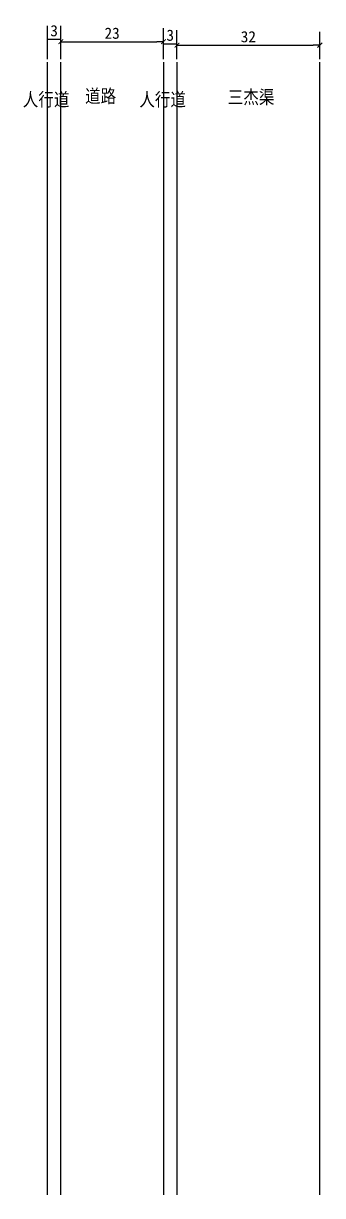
# Model space of a CAD drawing. Header units: millimetres. Extents: x 36820 to 41163, y -3485 to -2358.
# Drawn here: x 40024 to 40091, y -3485.4 to -3222.9 of the extents above; entities that cross this region are included whole.
import ezdxf

# ---------------------------------------------------------------- set-up
doc = ezdxf.new("R2010")
doc.units = ezdxf.units.MM
doc.header["$LTSCALE"] = 6
doc.layers.add('bc', color=7, linetype='Continuous')
doc.layers.add('DEVICE', color=4, linetype='Continuous')
doc.styles.add('ST', font='')
doc.styles.get("Standard").update_dxf_attribs({"font": ''})
doc.styles.get('ST').set_extended_font_data('SimSun')
doc.styles.get('Standard').set_extended_font_data('NSimSun')
doc.dimstyles.new('ISO-25', dxfattribs={"dimtxt": 2.5, "dimasz": 2.5, "dimexe": 1.25, "dimexo": 0.625, "dimtad": 1, "dimtxsty": 'Standard', "dimcen": 2.5, "dimadec": 0, "dimazin": 0, "dimtfac": 1, "dimtmove": 0, "dimatfit": 3, "dimfxl": 1, "dimarcsym": 0})

# ---------------------------------------------------------------- blocks, each defined once
blk = doc.blocks.new('*D56')
at = {"layer": 'bc', "color": 7, "linetype": 'Continuous', "lineweight": -2, "ltscale": 0.13}
for p, q in [((40029.41, -3230.94), (40029.41, -3223.44)), ((40032.41, -3230.94), (40032.41, -3223.44)), ((40029.41, -3226.44), (40032.41, -3226.44))]:
    blk.add_line(p, q, dxfattribs=at)
at = {"layer": 'Defpoints', "color": 0, "linetype": 'Continuous', "ltscale": 0.13}
for p in [(40032.41, -3226.44), (40029.41, -3231.57), (40032.41, -3231.57)]:
    blk.add_point(p, dxfattribs=at)
at = {"layer": 'bc', "color": 7, "linetype": 'Continuous', "ltscale": 0.13, "insert": (40030.91, -3224.57), "char_height": 2.5, "attachment_point": 5}
blk.add_mtext('3', dxfattribs=at)
blk = doc.blocks.new('CXX')
blk.add_line((0, 0), (-1, 0))
at = {"const_width": 0.15}
blk.add_lwpolyline([(-0.35, -0.35), (0.35, 0.35)], dxfattribs=at)
blk = doc.blocks.new('*D57')
at = {"layer": 'bc', "color": 7, "linetype": 'Continuous', "lineweight": -2, "ltscale": 0.13}
for p, q in [((40032.41, -3230.94), (40032.41, -3224.01)), ((40055.41, -3230.94), (40055.41, -3224.01)), ((40033.91, -3227.01), (40053.91, -3227.01))]:
    blk.add_line(p, q, dxfattribs=at)
at = {"layer": 'Defpoints', "color": 0, "linetype": 'Continuous', "ltscale": 0.13}
for p in [(40055.41, -3227.01), (40032.41, -3231.57), (40055.41, -3231.57)]:
    blk.add_point(p, dxfattribs=at)
at = {"layer": 'bc', "color": 7, "linetype": 'Continuous', "lineweight": -2, "ltscale": 0.13, "xscale": 1.5, "yscale": 1.5, "zscale": 1.5, "rotation": 180}
blk.add_blockref('CXX', (40032.41, -3227.01), dxfattribs=at)
at = {"layer": 'bc', "color": 7, "linetype": 'Continuous', "lineweight": -2, "ltscale": 0.13, "xscale": 1.5, "yscale": 1.5, "zscale": 1.5}
blk.add_blockref('CXX', (40055.41, -3227.01), dxfattribs=at)
at = {"layer": 'bc', "color": 7, "linetype": 'Continuous', "ltscale": 0.13, "insert": (40043.91, -3225.13), "char_height": 2.5, "attachment_point": 5}
blk.add_mtext('23', dxfattribs=at)
blk = doc.blocks.new('*D58')
at = {"layer": 'bc', "color": 7, "linetype": 'Continuous', "lineweight": -2, "ltscale": 0.13}
for p, q in [((40055.41, -3230.94), (40055.41, -3224.46)), ((40058.41, -3230.94), (40058.41, -3224.46)), ((40055.41, -3227.46), (40058.41, -3227.46))]:
    blk.add_line(p, q, dxfattribs=at)
at = {"layer": 'Defpoints', "color": 0, "linetype": 'Continuous', "ltscale": 0.13}
for p in [(40058.41, -3227.46), (40055.41, -3231.57), (40058.41, -3231.57)]:
    blk.add_point(p, dxfattribs=at)
at = {"layer": 'bc', "color": 7, "linetype": 'Continuous', "ltscale": 0.13, "insert": (40056.91, -3225.58), "char_height": 2.5, "attachment_point": 5}
blk.add_mtext('3', dxfattribs=at)
blk = doc.blocks.new('*D59')
at = {"layer": 'bc', "color": 7, "linetype": 'Continuous', "lineweight": -2, "ltscale": 0.13}
for p, q in [((40058.41, -3230.94), (40058.41, -3224.79)), ((40090.41, -3230.94), (40090.41, -3224.79)), ((40059.91, -3227.79), (40088.91, -3227.79))]:
    blk.add_line(p, q, dxfattribs=at)
at = {"layer": 'Defpoints', "color": 0, "linetype": 'Continuous', "ltscale": 0.13}
for p in [(40090.41, -3227.79), (40058.41, -3231.57), (40090.41, -3231.57)]:
    blk.add_point(p, dxfattribs=at)
at = {"layer": 'bc', "color": 7, "linetype": 'Continuous', "lineweight": -2, "ltscale": 0.13, "xscale": 1.5, "yscale": 1.5, "zscale": 1.5, "rotation": 180}
blk.add_blockref('CXX', (40058.41, -3227.79), dxfattribs=at)
at = {"layer": 'bc', "color": 7, "linetype": 'Continuous', "lineweight": -2, "ltscale": 0.13, "xscale": 1.5, "yscale": 1.5, "zscale": 1.5}
blk.add_blockref('CXX', (40090.41, -3227.79), dxfattribs=at)
at = {"layer": 'bc', "color": 7, "linetype": 'Continuous', "ltscale": 0.13, "insert": (40074.41, -3225.92), "char_height": 2.5, "attachment_point": 5}
blk.add_mtext('32', dxfattribs=at)

msp = doc.modelspace()

# ---------------------------------------------------------------- linework, layer by layer
at = {"layer": 'bc', "color": 2, "linetype": 'Continuous', "ltscale": 0.13, "const_width": 0.3}
for points in [[(40029.41, -3231.566), (40029.41, -3485.268)], [(40032.41, -3231.566), (40032.41, -3485.268)], [(40055.41, -3231.566), (40055.41, -3485.268)], [(40058.41, -3231.566), (40058.41, -3485.268)], [(40090.41, -3231.566), (40090.41, -3485.268)]]:
    msp.add_lwpolyline(points, dxfattribs=at)

# ---------------------------------------------------------------- texts
at = {"layer": 'DEVICE', "color": 7, "style": 'ST', "width": 0.85}
for s, p in [('人行道', (40023.899, -3241.456)), ('道路', (40037.845, -3240.693)), ('人行道', (40049.997, -3241.456)), ('三杰渠', (40069.805, -3240.925))]:
    msp.add_text(s, height=3, dxfattribs=at).set_placement(p)

# ---------------------------------------------------------------- dimensions: what is measured, and where the dimension line sits
at = {"layer": 'bc', "color": 2, "linetype": 'Continuous', "ltscale": 0.13}
for base, p1, p2, picture, middle in [((40032.41, -3226.442), (40029.41, -3231.566), (40032.41, -3231.566), '*D56', (40030.91, -3224.567)), ((40055.41, -3227.005), (40032.41, -3231.566), (40055.41, -3231.566), '*D57', (40043.91, -3225.13)), ((40058.41, -3227.456), (40055.41, -3231.566), (40058.41, -3231.566), '*D58', (40056.91, -3225.581)), ((40090.41, -3227.794), (40058.41, -3231.566), (40090.41, -3231.566), '*D59', (40074.41, -3225.919))]:
    dim = msp.add_linear_dim(base=base, p1=p1, p2=p2, dimstyle='ISO-25', override={"dimasz": 1.5, "dimexe": 3, "dimrnd": 1, "dimblk": 'CXX', "dimdle": 3, "dimclrd": 7, "dimclre": 7, "dimclrt": 7, "dimtix": 1}, dxfattribs=at)
    dim.commit()
    dim.dimension.update_dxf_attribs({"geometry": picture, "text_midpoint": middle})

doc.saveas('drawing.dxf')
